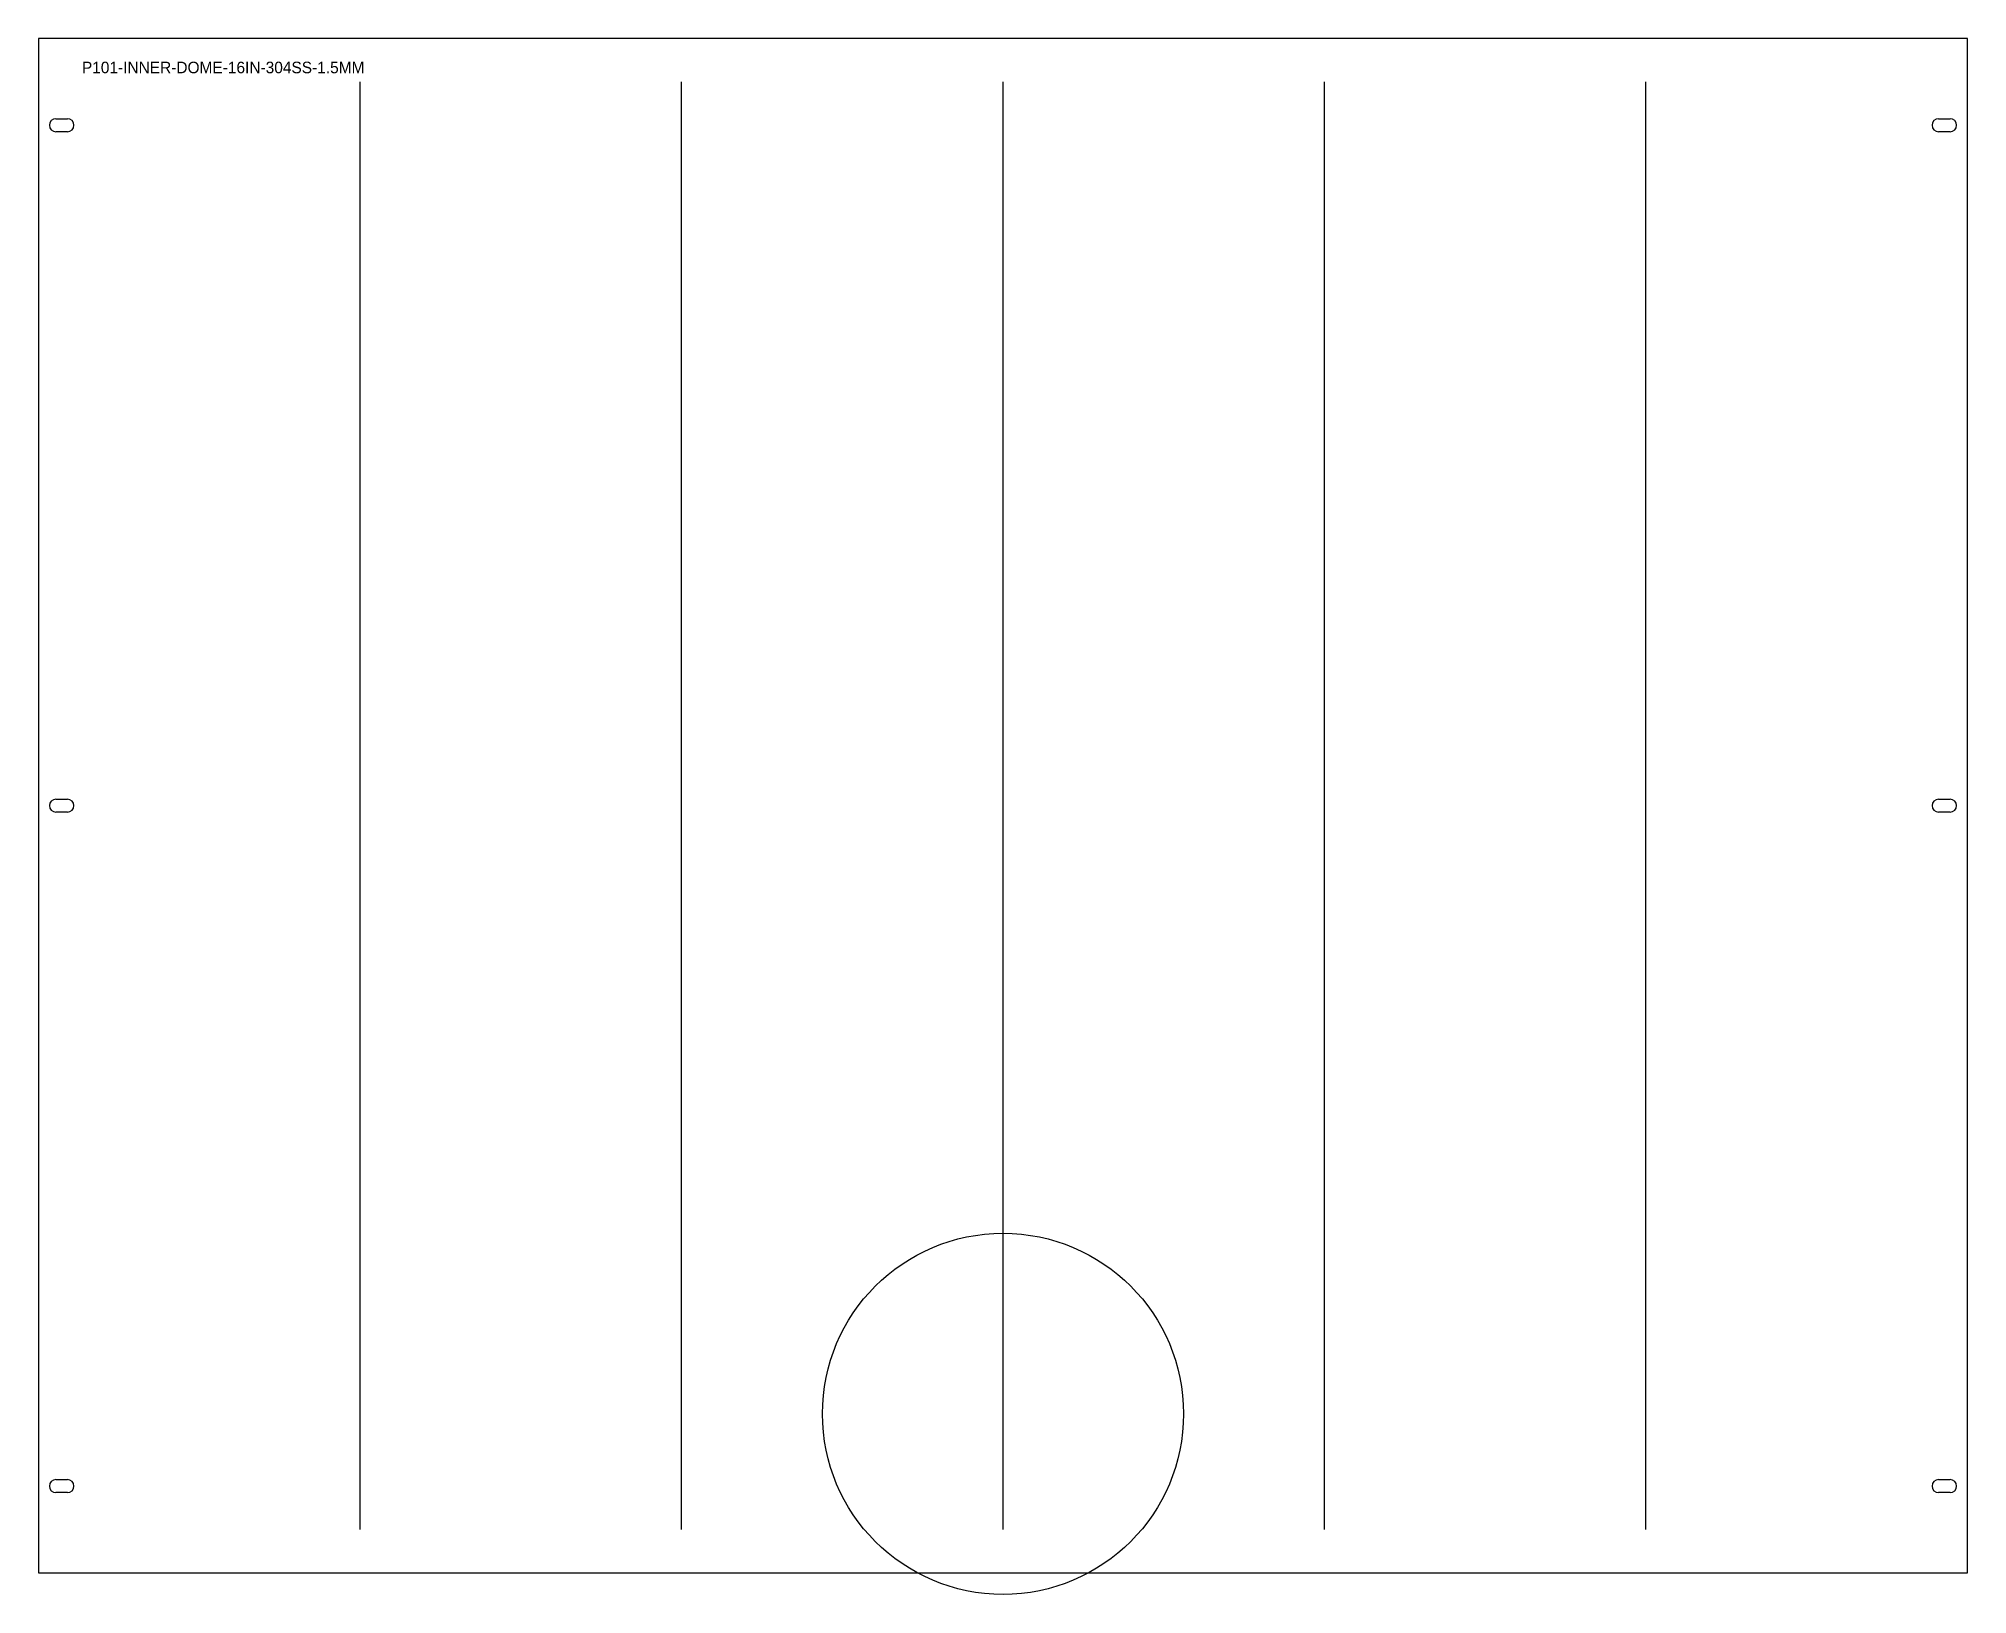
# Model space of a CAD drawing. Extents: x 10 to 678, y 2 to 541.
import ezdxf

# ---------------------------------------------------------------- set-up
doc = ezdxf.new("R2010")
doc.units = 0
for name, color, linetype in [('BEND_UP', 3, 'CONTINUOUS'), ('CUT', 7, 'CONTINUOUS'), ('CUT_INTERIOR', 4, 'CONTINUOUS'), ('ETCH', 1, 'CONTINUOUS')]:
    doc.layers.add(name, color=color, linetype=linetype)

msp = doc.modelspace()

# ---------------------------------------------------------------- linework, layer by layer
at = {"layer": 'BEND_UP'}
for p, q in [((121.2724, 25), (121.2724, 526)), ((232.5449, 25), (232.5449, 526)), ((343.8173, 25), (343.8173, 526)), ((455.0898, 25), (455.0898, 526)), ((566.3622, 25), (566.3622, 526))]:
    msp.add_line(p, q, dxfattribs=at)
at = {"layer": 'CUT'}
for p, q in [((677.6346, 541), (10, 541)), ((10, 541), (10, 10)), ((677.6346, 10), (677.6346, 541)), ((10, 10), (677.6346, 10))]:
    msp.add_line(p, q, dxfattribs=at)
at = {"layer": 'CUT_INTERIOR'}
for p, q in [((16, 513.25), (20, 513.25)), ((20, 508.75), (16, 508.75)), ((667.6346, 513.25), (671.6346, 513.25)), ((671.6346, 508.75), (667.6346, 508.75)), ((16, 277.75), (20, 277.75)), ((667.6346, 277.75), (671.6346, 277.75)), ((20, 273.25), (16, 273.25)), ((671.6346, 273.25), (667.6346, 273.25)), ((16, 42.25), (20, 42.25)), ((667.6346, 42.25), (671.6346, 42.25)), ((20, 37.75), (16, 37.75)), ((671.6346, 37.75), (667.6346, 37.75))]:
    msp.add_line(p, q, dxfattribs=at)
msp.add_circle((343.8173, 65), 62.5, dxfattribs=at)
for centre, start, end in [((16, 511), 90, 270), ((20, 511), 270, 90), ((667.6346, 511), 90, 270), ((671.6346, 511), 270, 90), ((16, 275.5), 90, 270), ((20, 275.5), 270, 90), ((667.6346, 275.5), 90, 270), ((671.6346, 275.5), 270, 90), ((16, 40), 90, 270), ((20, 40), 270, 90), ((667.6346, 40), 90, 270), ((671.6346, 40), 270, 90)]:
    msp.add_arc(centre, 2.25, start, end, dxfattribs=at)

# ---------------------------------------------------------------- texts
at = {"layer": 'ETCH'}
msp.add_text('P101-INNER-DOME-16IN-304SS-1.5MM', height=4, dxfattribs=at).set_placement((25, 529))

doc.saveas('drawing.dxf')
